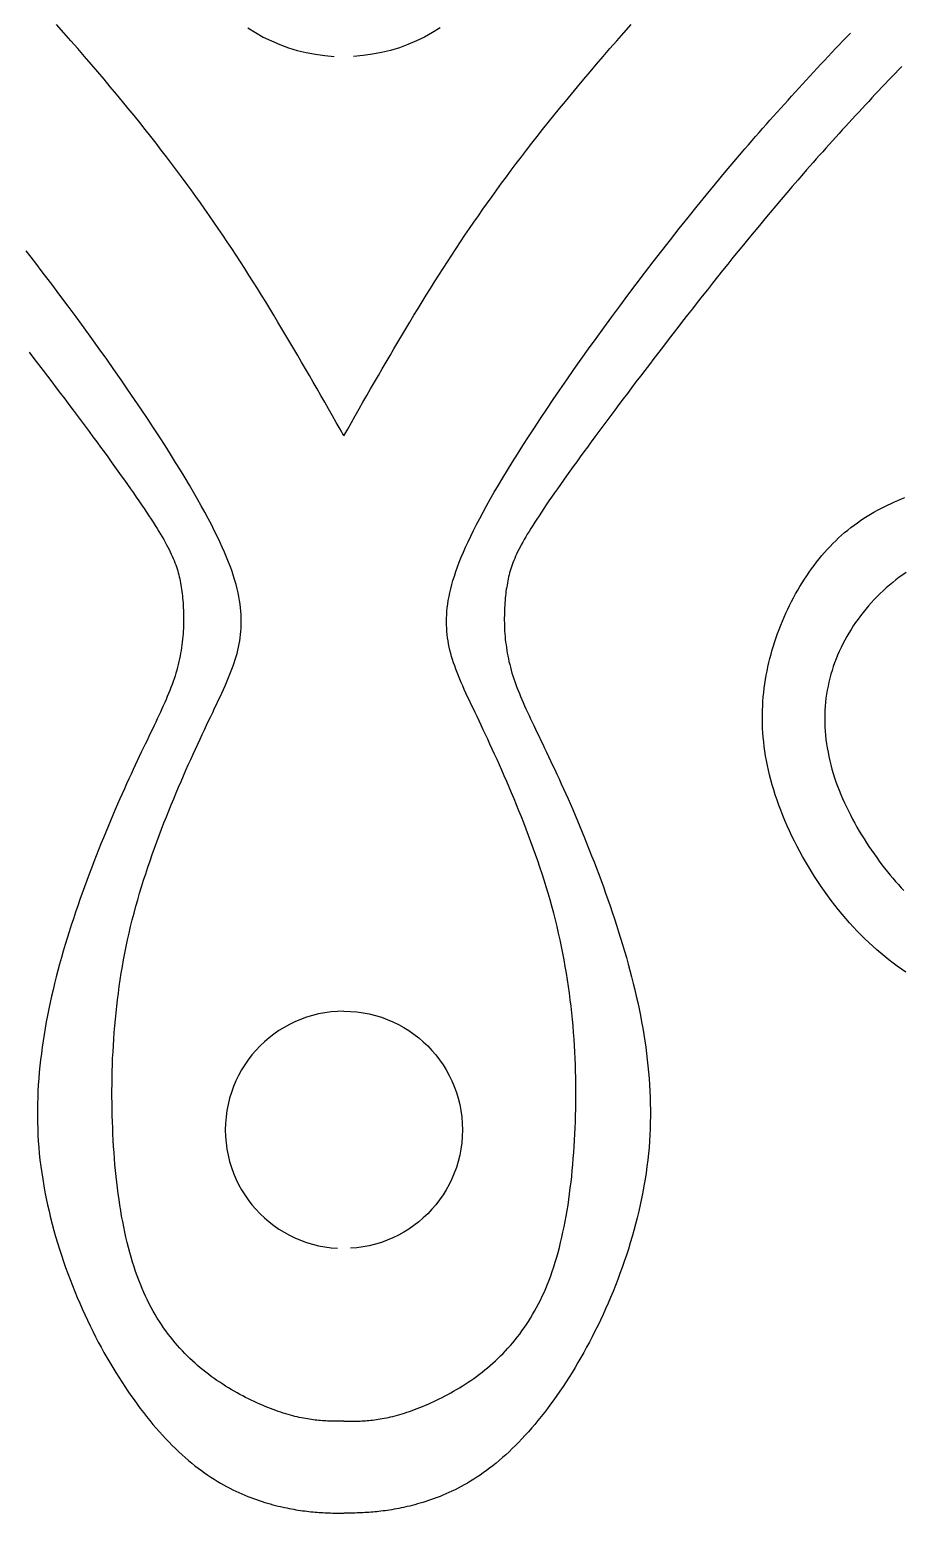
# Model space of a CAD drawing. Extents: x 13 to 113, y 0 to 127.
# Drawn here: x 60.64 to 66.32, y 67.02 to 76.65 of the extents above; entities that cross this region are included whole.
import ezdxf

# ---------------------------------------------------------------- set-up
doc = ezdxf.new("R2010")
doc.units = 0
doc.layers.add('Layer_1', color=7, linetype='CONTINUOUS')

msp = doc.modelspace()

# ---------------------------------------------------------------- linework, layer by layer
at = {"layer": 'Layer_1', "color": 7}
for points in [[(62.683939, 74.015716), (62.659176, 74.059189), (62.634413, 74.102662), (62.60965, 74.146128), (62.584812, 74.189593), (62.559975, 74.233052), (62.535063, 74.276517), (62.510077, 74.319975), (62.48509, 74.363426), (62.46003, 74.406877), (62.43482, 74.45032), (62.409537, 74.493756), (62.384179, 74.537184), (62.358672, 74.580605), (62.333017, 74.624019), (62.307212, 74.667425), (62.281259, 74.710824), (62.255158, 74.754215), (62.228907, 74.797591), (62.202508, 74.84096), (62.175886, 74.884314), (62.149115, 74.927661), (62.122121, 74.971), (62.094904, 75.014324), (62.067464, 75.057634), (62.0398, 75.100928), (62.01184, 75.144215), (61.983656, 75.18748), (61.955249, 75.23073), (61.926545, 75.273965), (61.897543, 75.317185), (61.868243, 75.36039), (61.839613, 75.402168), (61.810686, 75.443983), (61.781387, 75.485864), (61.751715, 75.527835), (61.721673, 75.569933), (61.691183, 75.612171), (61.660248, 75.654581), (61.628867, 75.697191), (61.597039, 75.740025), (61.564616, 75.783111), (61.531673, 75.82648), (61.498135, 75.870154), (61.464077, 75.914162), (61.429349, 75.958528), (61.394026, 76.00328), (61.358034, 76.048441), (61.321373, 76.094048), (61.283968, 76.140124), (61.245819, 76.18669), (61.206927, 76.233777), (61.167217, 76.281415), (61.126689, 76.329625), (61.085342, 76.378437), (61.043178, 76.427874), (61.000122, 76.477965), (60.956173, 76.528734), (60.911257, 76.580216), (60.865374, 76.632434), (60.818525, 76.68541)], [(62.683731, 74.015716), (62.708494, 74.059189), (62.733257, 74.102662), (62.75802, 74.146128), (62.782857, 74.189593), (62.807695, 74.233052), (62.832607, 74.276517), (62.857593, 74.319975), (62.882654, 74.363426), (62.907714, 74.406877), (62.932923, 74.45032), (62.958207, 74.493756), (62.983565, 74.537184), (63.009072, 74.580605), (63.034727, 74.624019), (63.060457, 74.667425), (63.08641, 74.710824), (63.112512, 74.754215), (63.138762, 74.797591), (63.165161, 74.84096), (63.191783, 74.884314), (63.218554, 74.927661), (63.245548, 74.971), (63.272766, 75.014324), (63.300206, 75.057634), (63.327869, 75.100928), (63.355755, 75.144215), (63.383939, 75.18748), (63.412346, 75.23073), (63.441051, 75.273965), (63.470052, 75.317185), (63.499352, 75.36039), (63.527982, 75.402168), (63.556909, 75.443983), (63.586209, 75.485864), (63.61588, 75.527835), (63.645923, 75.569933), (63.676412, 75.612171), (63.707347, 75.654581), (63.738729, 75.697191), (63.770631, 75.740025), (63.802979, 75.783111), (63.835922, 75.82648), (63.86946, 75.870154), (63.903519, 75.914162), (63.938246, 75.958528), (63.973569, 76.00328), (64.009561, 76.048441), (64.046297, 76.094048), (64.083702, 76.140124), (64.12185, 76.18669), (64.160743, 76.233777), (64.200453, 76.281415), (64.240981, 76.329625), (64.282327, 76.378437), (64.324491, 76.427874), (64.367548, 76.477965), (64.411497, 76.528734), (64.456413, 76.580216), (64.502295, 76.632434), (64.549144, 76.68541)], [(62.059135, 76.663452), (62.108884, 76.632546), (62.160344, 76.604169), (62.213365, 76.578417), (62.267874, 76.555364), (62.323795, 76.5351), (62.381056, 76.517721), (62.439505, 76.503302), (62.499145, 76.491939), (62.559751, 76.483714), (62.621399, 76.478732)], [(62.683731, 67.617793), (62.694216, 67.617793), (62.704627, 67.617804), (62.715112, 67.617835), (62.725597, 67.617897), (62.736157, 67.617996), (62.746791, 67.618147), (62.757499, 67.618354), (62.768282, 67.618634), (62.779139, 67.618989), (62.790071, 67.619435), (62.801151, 67.61998), (62.812306, 67.620632), (62.823609, 67.621375), (62.835061, 67.622268), (62.846662, 67.623309), (62.858411, 67.624499), (62.870384, 67.625837), (62.882505, 67.627325), (62.894775, 67.629035), (62.907268, 67.630894), (62.919984, 67.632976), (62.932923, 67.635281), (62.946086, 67.63781), (62.959546, 67.640561), (62.973229, 67.643536), (62.987209, 67.646733), (63.001412, 67.650229), (63.015988, 67.653947), (63.030786, 67.657962), (63.045956, 67.662275), (63.061424, 67.666886), (63.077189, 67.671794), (63.093252, 67.676999), (63.109612, 67.682502), (63.126195, 67.688303), (63.143075, 67.694401), (63.160179, 67.700796), (63.177506, 67.707563), (63.195055, 67.714628), (63.212754, 67.72199), (63.230601, 67.729664), (63.248597, 67.737651), (63.266742, 67.745957), (63.285036, 67.754583), (63.303403, 67.763529), (63.32192, 67.772802), (63.340437, 67.782395), (63.359027, 67.792315), (63.377693, 67.802563), (63.396358, 67.813137), (63.415023, 67.824046), (63.433689, 67.835283), (63.452354, 67.846854), (63.471019, 67.858759), (63.48961, 67.871007), (63.508127, 67.883597), (63.526569, 67.896521), (63.544937, 67.909795), (63.56323, 67.923411), (63.581375, 67.937377), (63.599371, 67.951684), (63.616623, 67.965858), (63.633727, 67.980374), (63.650682, 67.995254), (63.667488, 68.010491), (63.684146, 68.0261), (63.70058, 68.042088), (63.716866, 68.058463), (63.732928, 68.075232), (63.748842, 68.09241), (63.764533, 68.110004), (63.78, 68.128023), (63.795319, 68.146465), (63.810415, 68.165353), (63.825214, 68.184688), (63.839863, 68.204476), (63.85429, 68.224733), (63.868419, 68.245465), (63.882325, 68.266674), (63.895933, 68.288381), (63.909245, 68.310586), (63.922333, 68.333296), (63.935123, 68.35652), (63.947616, 68.380279), (63.959812, 68.404567), (63.97171, 68.429397), (63.983311, 68.454777), (63.994614, 68.480715), (64.005546, 68.507226), (64.01618, 68.534316), (64.026516, 68.561987), (64.036778, 68.591234), (64.046743, 68.621106), (64.056336, 68.65158), (64.065557, 68.682642), (64.074406, 68.714276), (64.082884, 68.746469), (64.091064, 68.779196), (64.098872, 68.812451), (64.106308, 68.846213), (64.113745, 68.880457), (64.120437, 68.915185), (64.12713, 68.950366), (64.133079, 68.985994), (64.139028, 69.022046), (64.144234, 69.058506), (64.149439, 69.095361), (64.153901, 69.132587), (64.158363, 69.170178), (64.162825, 69.208111), (64.166543, 69.246371), (64.170261, 69.284944), (64.173236, 69.323813), (64.17621, 69.362959), (64.179185, 69.402371), (64.181416, 69.442022), (64.183647, 69.481911), (64.185134, 69.522008), (64.186621, 69.562305), (64.188108, 69.602781), (64.188852, 69.643421), (64.189499, 69.684225), (64.189878, 69.725169), (64.18993, 69.766263), (64.189692, 69.80749), (64.189149, 69.848851), (64.188406, 69.890353), (64.186919, 69.931975), (64.185431, 69.97373), (64.1832, 70.015604), (64.180969, 70.057597), (64.177995, 70.099709), (64.17502, 70.141933), (64.171302, 70.184268), (64.167584, 70.226708), (64.163122, 70.269251), (64.15866, 70.311891), (64.153455, 70.354636), (64.148249, 70.397469), (64.1423, 70.440392), (64.135608, 70.483404), (64.128915, 70.526498), (64.121479, 70.569673), (64.113745, 70.612931), (64.105565, 70.656262), (64.096864, 70.699661), (64.087717, 70.743134), (64.07805, 70.786666), (64.067862, 70.830258), (64.057154, 70.87391), (64.045925, 70.917614), (64.034101, 70.961362), (64.022203, 71.003675), (64.009859, 71.04598), (63.997068, 71.088241), (63.983906, 71.130435), (63.970371, 71.172532), (63.956465, 71.214503), (63.942262, 71.256318), (63.927761, 71.297947), (63.913037, 71.33936), (63.898016, 71.380528), (63.882845, 71.42142), (63.867452, 71.462008), (63.85191, 71.502268), (63.836219, 71.542172), (63.82038, 71.581681), (63.80454, 71.620774), (63.788627, 71.659414), (63.772713, 71.697585), (63.756725, 71.735242), (63.740811, 71.772365), (63.724897, 71.808922), (63.709132, 71.844884), (63.693441, 71.880222), (63.677899, 71.914905), (63.662506, 71.948912), (63.647261, 71.982204), (63.63224, 72.014761), (63.617516, 72.046544), (63.603015, 72.077524), (63.588811, 72.107678), (63.574905, 72.137007), (63.561371, 72.165548), (63.548134, 72.193308), (63.535269, 72.220324), (63.522702, 72.246634), (63.510506, 72.272282), (63.498683, 72.297298), (63.48723, 72.321734), (63.476225, 72.345612), (63.465591, 72.368985), (63.455328, 72.391881), (63.445512, 72.414347), (63.436143, 72.43641), (63.427219, 72.458117), (63.418742, 72.479504), (63.41071, 72.500609), (63.403125, 72.521475), (63.395689, 72.542133), (63.388996, 72.562628), (63.383047, 72.582996), (63.377098, 72.603275), (63.371892, 72.623502), (63.367431, 72.643714), (63.363712, 72.663956), (63.359994, 72.684265), (63.35702, 72.704677), (63.354789, 72.725232), (63.352558, 72.745972), (63.351071, 72.766927), (63.350327, 72.788136), (63.350141, 72.809642), (63.350572, 72.831482), (63.351316, 72.853695), (63.352803, 72.876331), (63.355034, 72.899414), (63.358009, 72.922994), (63.361727, 72.947118), (63.366189, 72.971814), (63.371394, 72.997128), (63.377343, 73.023095), (63.384036, 73.049762), (63.391993, 73.077165), (63.400842, 73.105349), (63.410584, 73.134344), (63.421292, 73.164201), (63.432967, 73.194957), (63.445683, 73.226651), (63.459441, 73.259319), (63.474239, 73.293013), (63.490153, 73.327763), (63.507182, 73.363607), (63.525401, 73.400595), (63.544736, 73.438759), (63.565335, 73.478149), (63.587123, 73.518796), (63.610176, 73.560745), (63.634493, 73.604032), (63.660148, 73.648702), (63.687142, 73.694793), (63.715549, 73.742341), (63.745369, 73.791391), (63.776602, 73.841981), (63.810363, 73.895917), (63.845611, 73.951467), (63.882347, 74.008563), (63.920496, 74.067125), (63.960057, 74.127084), (64.000957, 74.188367), (64.043196, 74.250892), (64.086624, 74.314592), (64.131317, 74.379393), (64.177199, 74.445219), (64.224197, 74.512005), (64.27231, 74.579669), (64.321465, 74.648136), (64.371586, 74.717339), (64.422674, 74.787203), (64.474654, 74.857655), (64.527527, 74.928621), (64.581292, 75.000025), (64.6358, 75.071801), (64.691052, 75.143859), (64.747048, 75.216148), (64.803713, 75.288578), (64.860974, 75.361083), (64.918828, 75.43358), (64.977204, 75.50601), (65.0361, 75.578284), (65.095442, 75.650343), (65.155231, 75.722104), (65.215391, 75.793493), (65.275849, 75.864443), (65.287598, 75.878111), (65.310725, 75.904934), (65.333852, 75.931683), (65.357054, 75.958357), (65.380255, 75.984965), (65.403531, 76.011505), (65.426807, 76.037964), (65.450157, 76.064363), (65.473507, 76.090687), (65.496932, 76.116953), (65.520356, 76.143151), (65.543855, 76.169282), (65.567354, 76.195347), (65.590928, 76.221352), (65.614501, 76.247297), (65.638149, 76.273176), (65.661796, 76.299002), (65.685518, 76.324762), (65.70924, 76.35047), (65.733037, 76.376118), (65.756833, 76.401706), (65.780629, 76.427243), (65.8045, 76.452727), (65.828371, 76.47816), (65.852242, 76.503532), (65.876187, 76.528853), (65.900132, 76.554129), (65.924151, 76.579354), (65.948171, 76.604533), (65.97219, 76.629661)], [(63.308535, 76.663452), (63.258711, 76.632546), (63.207251, 76.604169), (63.15423, 76.578417), (63.099721, 76.555364), (63.0438, 76.5351), (62.98654, 76.517721), (62.92809, 76.503302), (62.86845, 76.491939), (62.807844, 76.483714), (62.746196, 76.478732)], [(66.305793, 76.412725), (66.284377, 76.39046), (66.262885, 76.368106), (66.241394, 76.345671), (66.219903, 76.323161), (66.198412, 76.300569), (66.176921, 76.277903), (66.15543, 76.255163), (66.133939, 76.232355), (66.112448, 76.209481), (66.090957, 76.18654), (66.069465, 76.163539), (66.048049, 76.140472), (66.026632, 76.117352), (66.005215, 76.094173), (65.983799, 76.070942), (65.962456, 76.047658), (65.941114, 76.024323), (65.919771, 76.000943), (65.898503, 75.977526), (65.877235, 75.954064), (65.856042, 75.930565), (65.834848, 75.907022), (65.813729, 75.883448), (65.792684, 75.859845), (65.771639, 75.836213), (65.750668, 75.81255), (65.729772, 75.788865), (65.70895, 75.765158), (65.688128, 75.741429), (65.667381, 75.717684), (65.630943, 75.675773), (65.594728, 75.633817), (65.558661, 75.591824), (65.522818, 75.549808), (65.487198, 75.50777), (65.451801, 75.465725), (65.416627, 75.423687), (65.381676, 75.381657), (65.346873, 75.339649), (65.312294, 75.297671), (65.277938, 75.255737), (65.243805, 75.213848), (65.209895, 75.172011), (65.176209, 75.130248), (65.142745, 75.088567), (65.10943, 75.046968), (65.076338, 75.005466), (65.043469, 74.964075), (65.010824, 74.922796), (64.978401, 74.881643), (64.946202, 74.840624), (64.914225, 74.799746), (64.882546, 74.759017), (64.851091, 74.718452), (64.819858, 74.678057), (64.788848, 74.637849), (64.758062, 74.597826), (64.727498, 74.558005), (64.697158, 74.518391), (64.66704, 74.479001), (64.637146, 74.439841), (64.608516, 74.40222), (64.580109, 74.364852), (64.552, 74.327752), (64.524188, 74.290935), (64.496673, 74.25443), (64.469456, 74.218244), (64.442611, 74.182408), (64.416063, 74.146937), (64.389887, 74.111845), (64.364083, 74.077154), (64.33865, 74.042887), (64.313664, 74.009059), (64.28905, 73.975685), (64.264881, 73.942794), (64.241159, 73.910393), (64.217958, 73.878514), (64.195203, 73.847169), (64.172968, 73.816375), (64.151254, 73.786154), (64.13006, 73.756528), (64.109387, 73.727511), (64.089309, 73.699126), (64.069825, 73.671389), (64.050937, 73.64432), (64.032644, 73.617936), (64.014945, 73.592258), (63.997916, 73.567309), (63.981556, 73.543104), (63.965865, 73.519657), (63.950844, 73.496991), (63.936491, 73.475113), (63.922808, 73.453971), (63.909795, 73.433566), (63.89745, 73.41386), (63.885701, 73.394815), (63.874546, 73.376395), (63.863987, 73.35857), (63.854022, 73.341303), (63.844652, 73.324556), (63.835729, 73.3083), (63.827325, 73.292498), (63.819443, 73.27712), (63.812007, 73.262128), (63.805314, 73.247486), (63.798621, 73.233163), (63.792672, 73.219123), (63.786723, 73.205336), (63.781517, 73.191757), (63.776312, 73.178365), (63.77185, 73.165113), (63.767388, 73.151973), (63.76367, 73.138907), (63.759952, 73.125886), (63.756234, 73.112872), (63.753259, 73.099829), (63.750285, 73.086726), (63.74731, 73.073527), (63.745079, 73.060201), (63.742848, 73.046704), (63.740617, 73.033013), (63.738386, 73.019085), (63.736156, 73.004889), (63.734668, 72.990433), (63.733181, 72.975723), (63.731694, 72.960769), (63.730206, 72.945576), (63.728719, 72.930153), (63.727976, 72.914507), (63.727232, 72.898646), (63.726488, 72.882583), (63.725886, 72.86632), (63.725499, 72.84987), (63.725298, 72.833243), (63.725298, 72.816444), (63.725514, 72.799474), (63.725953, 72.782348), (63.726615, 72.765081), (63.727358, 72.747672), (63.728846, 72.730137), (63.730333, 72.712476), (63.73182, 72.694703), (63.734051, 72.676826), (63.736282, 72.658852), (63.738513, 72.640782), (63.741487, 72.622637), (63.744462, 72.604418), (63.74818, 72.586132), (63.751898, 72.567787), (63.755617, 72.549396), (63.760078, 72.530969), (63.76454, 72.512505), (63.769746, 72.494018), (63.774951, 72.475509), (63.7809, 72.456955), (63.786849, 72.438334), (63.793542, 72.419624), (63.800235, 72.400795), (63.807671, 72.381825), (63.815107, 72.362684), (63.822841, 72.343349), (63.830873, 72.323799), (63.839201, 72.304011), (63.847828, 72.283955), (63.856826, 72.263602), (63.866121, 72.242936), (63.875714, 72.221921), (63.885604, 72.200549), (63.895792, 72.178783), (63.906277, 72.1566), (63.916986, 72.133971), (63.927992, 72.110874), (63.939295, 72.087293), (63.950821, 72.063192), (63.962645, 72.038547), (63.974766, 72.013338), (63.987111, 71.987534), (63.999753, 71.96112), (64.012617, 71.934059), (64.025706, 71.906336), (64.039091, 71.877914), (64.0527, 71.848786), (64.066531, 71.818914), (64.080586, 71.788276), (64.094864, 71.756835), (64.109365, 71.724636), (64.124089, 71.6917), (64.138961, 71.658051), (64.153983, 71.623724), (64.169153, 71.588744), (64.184398, 71.553146), (64.199717, 71.516953), (64.21511, 71.480195), (64.230578, 71.442894), (64.246045, 71.405095), (64.261513, 71.366813), (64.27698, 71.328077), (64.292448, 71.288924), (64.307841, 71.249378), (64.32316, 71.209459), (64.338331, 71.169206), (64.353426, 71.128648), (64.368373, 71.087808), (64.383172, 71.046714), (64.397747, 71.005398), (64.412174, 70.963888), (64.426377, 70.922214), (64.440358, 70.880407), (64.45404, 70.838488), (64.4675, 70.796488), (64.480663, 70.754435), (64.493453, 70.71236), (64.505946, 70.670292), (64.518068, 70.628255), (64.529817, 70.586284), (64.54112, 70.544387), (64.552052, 70.502573), (64.562537, 70.460847), (64.572651, 70.419196), (64.582318, 70.377627), (64.591539, 70.336132), (64.600314, 70.294704), (64.608643, 70.25335), (64.616525, 70.212063), (64.623962, 70.170844), (64.630654, 70.129676), (64.637347, 70.088575), (64.643296, 70.047526), (64.648502, 70.00653), (64.653707, 69.965585), (64.658169, 69.924685), (64.661887, 69.883829), (64.664862, 69.843011), (64.667836, 69.802238), (64.670067, 69.761494), (64.671554, 69.72078), (64.673042, 69.680103), (64.673622, 69.639448), (64.673629, 69.598823), (64.673049, 69.558213), (64.671562, 69.517625), (64.670074, 69.477053), (64.667844, 69.436487), (64.664869, 69.395937), (64.661151, 69.355393), (64.656689, 69.314858), (64.651484, 69.272954), (64.645534, 69.231072), (64.638842, 69.18922), (64.632149, 69.147421), (64.624564, 69.10568), (64.616309, 69.064029), (64.607535, 69.022475), (64.598165, 68.981039), (64.5882, 68.939738), (64.577715, 68.898585), (64.566709, 68.857595), (64.555183, 68.816792), (64.543136, 68.776189), (64.530642, 68.735803), (64.517703, 68.695646), (64.504318, 68.655735), (64.490486, 68.616092), (64.476208, 68.576731), (64.461559, 68.537675), (64.446537, 68.498932), (64.431144, 68.460516), (64.415379, 68.422456), (64.399242, 68.384754), (64.382807, 68.347438), (64.366076, 68.310517), (64.349046, 68.274011), (64.33172, 68.237945), (64.314095, 68.202325), (64.296248, 68.167166), (64.278178, 68.13249), (64.259884, 68.09829), (64.241368, 68.064603), (64.222628, 68.031422), (64.20374, 67.998754), (64.184628, 67.966599), (64.165368, 67.934972), (64.145885, 67.903873), (64.126253, 67.87331), (64.106472, 67.843289), (64.086542, 67.813812), (64.066539, 67.784884), (64.046386, 67.756507), (64.026159, 67.728695), (64.005783, 67.701448), (63.985259, 67.674774), (63.96466, 67.64868), (63.943987, 67.623165), (63.92324, 67.598239), (63.902492, 67.573899), (63.881596, 67.550155), (63.8607, 67.527021), (63.839729, 67.504488), (63.818759, 67.482573), (63.797788, 67.461276), (63.776818, 67.440602), (63.755773, 67.420554), (63.734728, 67.401145), (63.713683, 67.382376), (63.692712, 67.364246), (63.671742, 67.34677), (63.650846, 67.329942), (63.629949, 67.31376), (63.609127, 67.298203), (63.58838, 67.283256), (63.567707, 67.268912), (63.547034, 67.255154), (63.526509, 67.241962), (63.506059, 67.229328), (63.485684, 67.217236), (63.465382, 67.205673), (63.44523, 67.194622), (63.425226, 67.184077), (63.405297, 67.174016), (63.385516, 67.164431), (63.365884, 67.155299), (63.346401, 67.146613), (63.32714, 67.138359), (63.307954, 67.130521), (63.288992, 67.123084), (63.270178, 67.11602), (63.251587, 67.109327), (63.233219, 67.103006), (63.215, 67.097057), (63.197078, 67.091405), (63.17938, 67.086126), (63.161904, 67.081143), (63.144652, 67.076458), (63.127622, 67.071996), (63.110891, 67.067832), (63.094382, 67.063891), (63.086276, 67.062032), (63.070437, 67.058537), (63.054895, 67.055265), (63.039576, 67.052216), (63.02448, 67.049316), (63.009607, 67.046638), (62.994958, 67.04411), (62.980457, 67.041805), (62.966179, 67.039648), (62.952124, 67.03764), (62.938218, 67.035781), (62.924461, 67.034071), (62.910927, 67.032509), (62.897541, 67.031096), (62.884304, 67.029832), (62.871142, 67.028642), (62.858128, 67.027601), (62.845264, 67.026635), (62.832473, 67.025817), (62.819831, 67.025073), (62.807264, 67.024404), (62.794771, 67.023808), (62.782352, 67.02328), (62.770007, 67.022812), (62.757737, 67.022395), (62.745542, 67.022023), (62.733346, 67.021692), (62.721225, 67.021388), (62.709104, 67.021107), (62.696982, 67.020843), (62.684935, 67.020585)], [(62.683939, 67.617793), (62.673454, 67.617793), (62.662968, 67.617804), (62.652483, 67.617835), (62.641923, 67.617897), (62.631364, 67.617996), (62.62073, 67.618147), (62.610021, 67.618354), (62.599239, 67.618634), (62.588382, 67.618989), (62.57745, 67.619435), (62.56637, 67.61998), (62.555215, 67.620632), (62.543912, 67.621375), (62.53246, 67.622268), (62.520859, 67.623309), (62.50911, 67.624499), (62.497212, 67.625837), (62.48509, 67.627325), (62.47282, 67.629035), (62.460327, 67.630894), (62.447611, 67.632976), (62.434672, 67.635281), (62.421509, 67.63781), (62.40805, 67.640561), (62.394367, 67.643536), (62.380386, 67.646733), (62.366183, 67.650229), (62.351607, 67.653947), (62.336809, 67.657962), (62.321639, 67.662275), (62.306171, 67.666886), (62.290406, 67.671794), (62.274344, 67.676999), (62.257984, 67.682502), (62.2414, 67.688303), (62.22452, 67.694401), (62.207416, 67.700796), (62.19009, 67.707563), (62.172614, 67.714628), (62.154915, 67.72199), (62.137068, 67.729664), (62.119072, 67.737651), (62.100927, 67.745957), (62.082634, 67.754583), (62.064266, 67.763529), (62.045824, 67.772802), (62.027307, 67.782395), (62.008716, 67.792315), (61.990051, 67.802563), (61.971386, 67.813137), (61.952721, 67.824046), (61.934055, 67.835283), (61.91539, 67.846854), (61.896725, 67.858759), (61.878134, 67.871007), (61.859617, 67.883597), (61.841175, 67.896521), (61.822807, 67.909795), (61.804514, 67.923411), (61.786369, 67.937377), (61.768373, 67.951684), (61.751121, 67.965858), (61.734017, 67.980374), (61.717062, 67.995254), (61.700256, 68.010491), (61.683598, 68.0261), (61.667164, 68.042088), (61.650878, 68.058463), (61.634816, 68.075232), (61.618902, 68.09241), (61.603211, 68.110004), (61.587669, 68.128023), (61.572425, 68.146465), (61.557329, 68.165353), (61.542456, 68.184688), (61.527881, 68.204476), (61.513529, 68.224733), (61.499399, 68.245465), (61.485493, 68.266674), (61.471885, 68.288381), (61.458499, 68.310586), (61.445411, 68.333296), (61.432621, 68.35652), (61.420128, 68.380279), (61.407932, 68.404567), (61.396034, 68.429397), (61.384433, 68.454777), (61.37313, 68.480715), (61.362198, 68.507226), (61.351564, 68.534316), (61.341302, 68.561987), (61.33104, 68.591234), (61.32115, 68.621106), (61.311557, 68.65158), (61.302336, 68.682642), (61.293486, 68.714276), (61.285009, 68.746469), (61.276829, 68.779196), (61.269021, 68.812451), (61.261584, 68.846213), (61.254148, 68.880457), (61.247455, 68.915185), (61.240762, 68.950366), (61.234813, 68.985994), (61.228864, 69.022046), (61.223659, 69.058506), (61.218453, 69.095361), (61.213992, 69.132587), (61.20953, 69.170178), (61.205068, 69.208111), (61.20135, 69.246371), (61.197632, 69.284944), (61.194657, 69.323813), (61.191682, 69.362959), (61.188708, 69.402371), (61.186477, 69.442022), (61.184246, 69.481911), (61.182759, 69.522008), (61.181272, 69.562305), (61.179784, 69.602781), (61.179041, 69.643421), (61.178394, 69.684225), (61.178037, 69.725169), (61.177962, 69.766263), (61.1782, 69.80749), (61.178758, 69.848851), (61.179502, 69.890353), (61.180989, 69.931975), (61.182476, 69.97373), (61.184707, 70.015604), (61.186938, 70.057597), (61.189913, 70.099709), (61.192887, 70.141933), (61.196605, 70.184268), (61.200323, 70.226708), (61.204785, 70.269251), (61.209247, 70.311891), (61.214453, 70.354636), (61.219658, 70.397469), (61.225607, 70.440392), (61.231556, 70.483404), (61.238249, 70.526498), (61.245685, 70.569673), (61.253419, 70.612931), (61.261599, 70.656262), (61.2703, 70.699661), (61.279446, 70.743134), (61.289114, 70.786666), (61.299302, 70.830258), (61.31001, 70.87391), (61.321239, 70.917614), (61.333063, 70.961362), (61.344961, 71.003675), (61.357305, 71.04598), (61.370096, 71.088241), (61.383258, 71.130435), (61.396792, 71.172532), (61.410698, 71.214503), (61.424902, 71.256318), (61.439403, 71.297947), (61.454127, 71.33936), (61.469148, 71.380528), (61.484393, 71.42142), (61.499786, 71.462008), (61.515328, 71.502268), (61.531019, 71.542172), (61.546784, 71.581681), (61.562698, 71.620774), (61.578612, 71.659414), (61.5946, 71.697585), (61.610514, 71.735242), (61.626428, 71.772365), (61.642267, 71.808922), (61.658032, 71.844884), (61.673723, 71.880222), (61.689265, 71.914905), (61.704658, 71.948912), (61.719828, 71.982204), (61.73485, 72.014761), (61.749574, 72.046544), (61.764075, 72.077524), (61.778278, 72.107678), (61.792184, 72.137007), (61.805718, 72.165548), (61.818955, 72.193308), (61.831894, 72.220324), (61.844462, 72.246634), (61.856658, 72.272282), (61.868481, 72.297298), (61.879933, 72.321734), (61.890939, 72.345612), (61.901573, 72.368985), (61.911835, 72.391881), (61.921651, 72.414347), (61.931021, 72.43641), (61.939945, 72.458117), (61.948422, 72.479504), (61.956454, 72.500609), (61.964039, 72.521475), (61.971475, 72.542133), (61.978168, 72.562628), (61.984117, 72.582996), (61.990066, 72.603275), (61.995271, 72.623502), (61.999733, 72.643714), (62.004195, 72.663956), (62.007913, 72.684265), (62.010888, 72.704677), (62.013119, 72.725232), (62.01535, 72.745972), (62.016837, 72.766927), (62.017581, 72.788136), (62.017752, 72.809642), (62.01732, 72.831482), (62.016577, 72.853695), (62.015089, 72.876331), (62.012859, 72.899414), (62.009884, 72.922994), (62.006166, 72.947118), (62.001704, 72.971814), (61.996498, 72.997128), (61.990549, 73.023095), (61.983857, 73.049762), (61.9759, 73.077165), (61.96705, 73.105349), (61.957309, 73.134344), (61.9466, 73.164201), (61.934925, 73.194957), (61.922209, 73.226651), (61.908452, 73.259319), (61.893653, 73.293013), (61.87774, 73.327763), (61.86071, 73.363607), (61.842491, 73.400595), (61.823157, 73.438759), (61.802558, 73.478149), (61.780769, 73.518796), (61.757717, 73.560745), (61.7334, 73.604032), (61.707744, 73.648702), (61.68075, 73.694793), (61.652343, 73.742341), (61.622598, 73.791391), (61.591365, 73.841981), (61.557604, 73.895917), (61.522356, 73.951467), (61.48562, 74.008563), (61.447471, 74.067125), (61.40791, 74.127084), (61.36701, 74.188367), (61.324771, 74.250892), (61.281343, 74.314592), (61.23665, 74.379393), (61.190768, 74.445219), (61.14377, 74.512005), (61.095657, 74.579669), (61.046502, 74.648136), (60.996381, 74.717339), (60.945293, 74.787203), (60.893313, 74.857655), (60.84044, 74.928621), (60.786675, 75.000025), (60.732167, 75.071801), (60.676915, 75.143859), (60.620919, 75.216148)], [(60.64061, 74.558005), (60.670951, 74.518391), (60.701068, 74.479001), (60.730962, 74.439841), (60.759592, 74.40222), (60.787999, 74.364852), (60.816109, 74.327752), (60.843921, 74.290935), (60.871435, 74.25443), (60.898652, 74.218244), (60.925572, 74.182408), (60.95212, 74.146937), (60.978296, 74.111845), (61.0041, 74.077154), (61.029532, 74.042887), (61.054519, 74.009059), (61.079133, 73.975685), (61.103301, 73.942794), (61.127023, 73.910393), (61.150225, 73.878514), (61.17298, 73.847169), (61.195215, 73.816375), (61.216929, 73.786154), (61.238123, 73.756528), (61.258796, 73.727511), (61.278874, 73.699126), (61.298357, 73.671389), (61.317246, 73.64432), (61.335539, 73.617936), (61.353238, 73.592258), (61.370267, 73.567309), (61.386627, 73.543104), (61.402318, 73.519657), (61.417339, 73.496991), (61.431691, 73.475113), (61.445374, 73.453971), (61.458388, 73.433566), (61.470732, 73.41386), (61.482482, 73.394815), (61.493562, 73.376395), (61.504122, 73.35857), (61.514086, 73.341303), (61.52353, 73.324556), (61.532454, 73.3083), (61.540857, 73.292498), (61.54874, 73.27712), (61.556176, 73.262128), (61.562869, 73.247486), (61.569562, 73.233163), (61.575511, 73.219123), (61.58146, 73.205336), (61.586665, 73.191757), (61.591871, 73.178365), (61.596333, 73.165113), (61.600794, 73.151973), (61.604513, 73.138907), (61.608231, 73.125886), (61.611949, 73.112872), (61.614923, 73.099829), (61.617898, 73.086726), (61.620873, 73.073527), (61.623103, 73.060201), (61.625334, 73.046704), (61.627565, 73.033013), (61.629796, 73.019085), (61.632027, 73.004889), (61.633514, 72.990433), (61.635002, 72.975723), (61.636489, 72.960769), (61.637976, 72.945576), (61.639463, 72.930153), (61.640207, 72.914507), (61.640951, 72.898646), (61.641694, 72.882583), (61.642297, 72.86632), (61.642691, 72.84987), (61.642892, 72.833243), (61.642884, 72.816444), (61.642669, 72.799474), (61.642222, 72.782348), (61.641568, 72.765081), (61.640824, 72.747672), (61.639337, 72.730137), (61.63785, 72.712476), (61.636363, 72.694703), (61.634132, 72.676826), (61.631901, 72.658852), (61.62967, 72.640782), (61.626695, 72.622637), (61.623721, 72.604418), (61.620002, 72.586132), (61.616284, 72.567787), (61.612566, 72.549396), (61.608104, 72.530969), (61.603642, 72.512505), (61.598437, 72.494018), (61.593232, 72.475509), (61.587282, 72.456955), (61.581333, 72.438334), (61.574641, 72.419624), (61.567948, 72.400795), (61.560512, 72.381825), (61.553075, 72.362684), (61.545341, 72.343349), (61.53731, 72.323799), (61.528981, 72.304011), (61.520355, 72.283955), (61.511357, 72.263602), (61.502062, 72.242936), (61.492469, 72.221921), (61.482578, 72.200549), (61.472391, 72.178783), (61.461905, 72.1566), (61.451197, 72.133971), (61.440191, 72.110874), (61.428888, 72.087293), (61.417287, 72.063192), (61.405463, 72.038547), (61.393342, 72.013338), (61.380998, 71.987534), (61.368356, 71.96112), (61.355491, 71.934059), (61.342403, 71.906336), (61.329017, 71.877914), (61.315409, 71.848786), (61.301577, 71.818914), (61.287522, 71.788276), (61.273245, 71.756835), (61.258744, 71.724636), (61.24402, 71.6917), (61.229147, 71.658051), (61.214125, 71.623724), (61.198955, 71.588744), (61.183711, 71.553146), (61.168392, 71.516953), (61.152998, 71.480195), (61.137531, 71.442894), (61.122063, 71.405095), (61.106595, 71.366813), (61.091128, 71.328077), (61.075735, 71.288924), (61.060341, 71.249378), (61.045022, 71.209459), (61.029852, 71.169206), (61.014756, 71.128648), (60.999809, 71.087808), (60.985011, 71.046714), (60.970361, 71.005398), (60.955935, 70.963888), (60.941731, 70.922214), (60.927751, 70.880407), (60.914068, 70.838488), (60.900608, 70.796488), (60.887446, 70.754435), (60.874655, 70.71236), (60.862162, 70.670292), (60.850041, 70.628255), (60.838291, 70.586284), (60.826988, 70.544387), (60.816056, 70.502573), (60.805571, 70.460847), (60.795458, 70.419196), (60.78579, 70.377627), (60.776569, 70.336132), (60.767794, 70.294704), (60.759466, 70.25335), (60.751583, 70.212063), (60.744147, 70.170844), (60.737454, 70.129676), (60.730761, 70.088575), (60.724812, 70.047526), (60.719607, 70.00653), (60.714401, 69.965585), (60.709939, 69.924685), (60.706221, 69.883829), (60.702503, 69.843011), (60.699529, 69.802238), (60.697298, 69.761494), (60.69581, 69.72078), (60.694323, 69.680103), (60.693751, 69.639448), (60.693736, 69.598823), (60.694301, 69.558213), (60.695788, 69.517625), (60.697275, 69.477053), (60.699506, 69.436487), (60.702481, 69.395937), (60.706199, 69.355393), (60.710661, 69.314858), (60.715866, 69.272954), (60.721815, 69.231072), (60.728508, 69.18922), (60.735201, 69.147421), (60.74286, 69.10568), (60.75104, 69.064029), (60.75989, 69.022475), (60.769259, 68.981039), (60.779224, 68.939738), (60.789709, 68.898585), (60.800715, 68.857595), (60.812242, 68.816792), (60.824289, 68.776189), (60.836782, 68.735803), (60.849721, 68.695646), (60.863106, 68.655735), (60.876938, 68.616092), (60.891216, 68.576731), (60.905866, 68.537675), (60.920887, 68.498932), (60.936355, 68.460516), (60.95212, 68.422456), (60.968257, 68.384754), (60.984691, 68.347438), (61.001423, 68.310517), (61.018527, 68.274011), (61.035853, 68.237945), (61.053477, 68.202325), (61.071325, 68.167166), (61.089395, 68.13249), (61.107689, 68.09829), (61.126205, 68.064603), (61.144945, 68.031422), (61.163833, 67.998754), (61.182945, 67.966599), (61.202205, 67.934972), (61.221614, 67.903873), (61.241246, 67.87331), (61.261027, 67.843289), (61.280882, 67.813812), (61.300886, 67.784884), (61.321038, 67.756507), (61.341339, 67.728695), (61.361715, 67.701448), (61.382165, 67.674774), (61.402764, 67.64868), (61.423437, 67.623165), (61.444184, 67.598239), (61.465006, 67.573899), (61.485902, 67.550155), (61.506799, 67.527021), (61.527769, 67.504488), (61.54874, 67.482573), (61.56971, 67.461276), (61.590681, 67.440602), (61.611726, 67.420554), (61.632771, 67.401145), (61.653741, 67.382376), (61.674712, 67.364246), (61.695682, 67.34677), (61.716653, 67.329942), (61.737549, 67.31376), (61.758371, 67.298203), (61.779193, 67.283256), (61.799866, 67.268912), (61.820539, 67.255154), (61.841063, 67.241962), (61.861513, 67.229328), (61.881889, 67.217236), (61.902116, 67.205673), (61.922269, 67.194622), (61.942272, 67.184077), (61.962202, 67.174016), (61.981983, 67.164431), (62.001615, 67.155299), (62.021098, 67.146613), (62.040433, 67.138359), (62.059544, 67.130521), (62.078507, 67.123084), (62.097246, 67.11602), (62.115837, 67.109327), (62.134205, 67.103006), (62.152424, 67.097057), (62.170346, 67.091405), (62.188045, 67.086126), (62.205594, 67.081143), (62.222847, 67.076458), (62.239876, 67.071996), (62.256608, 67.067832), (62.273117, 67.063891), (62.281297, 67.062032), (62.297136, 67.058537), (62.312678, 67.055265), (62.327997, 67.052216), (62.343093, 67.049316), (62.357966, 67.046638), (62.372615, 67.04411), (62.387042, 67.041805), (62.40132, 67.039648), (62.415374, 67.03764), (62.42928, 67.035781), (62.443038, 67.034071), (62.456646, 67.032509), (62.470032, 67.031096), (62.483268, 67.029832), (62.496356, 67.028642), (62.50937, 67.027601), (62.522235, 67.026635), (62.534951, 67.025817), (62.547593, 67.025073), (62.56016, 67.024404), (62.572654, 67.023808), (62.585072, 67.02328), (62.597417, 67.022812), (62.609687, 67.022395), (62.621882, 67.022023), (62.634078, 67.021692), (62.646199, 67.021388), (62.658321, 67.021107), (62.670442, 67.020843), (62.682489, 67.020585)], [(66.33194, 70.534132), (66.304276, 70.553124), (66.276836, 70.572675), (66.249619, 70.592775), (66.222699, 70.613448), (66.196003, 70.634686), (66.169604, 70.65649), (66.143428, 70.678866), (66.117549, 70.701815), (66.091968, 70.725336), (66.066684, 70.749437), (66.041698, 70.774118), (66.017009, 70.79938), (65.9918, 70.826136), (65.966963, 70.853502), (65.942423, 70.881433), (65.918254, 70.909914), (65.894458, 70.938916), (65.871108, 70.968401), (65.848129, 70.998355), (65.825597, 71.02874), (65.803511, 71.059526), (65.781871, 71.090692), (65.760678, 71.122207), (65.73993, 71.154043), (65.719703, 71.186175), (65.699997, 71.218568), (65.680811, 71.251199), (65.662146, 71.284045), (65.644075, 71.317063), (65.626526, 71.350236), (65.609571, 71.383536), (65.593136, 71.416933), (65.577371, 71.450397), (65.562201, 71.483905), (65.547626, 71.517421), (65.53372, 71.550922), (65.520483, 71.584378), (65.507915, 71.617767), (65.496017, 71.65106), (65.484788, 71.684219), (65.474303, 71.717221), (65.464487, 71.750045), (65.455415, 71.782676), (65.447309, 71.81402), (65.439873, 71.845171), (65.43318, 71.876144), (65.427231, 71.90693), (65.422025, 71.937539), (65.417564, 71.967968), (65.413102, 71.998219), (65.409384, 72.028299), (65.406409, 72.058208), (65.404178, 72.087954), (65.402691, 72.117536), (65.401204, 72.146954), (65.400646, 72.176216), (65.400653, 72.205322), (65.401248, 72.234272), (65.402735, 72.263073), (65.404223, 72.291725), (65.406454, 72.320236), (65.409428, 72.348614), (65.412403, 72.376842), (65.416121, 72.404944), (65.420583, 72.432912), (65.425788, 72.460747), (65.430994, 72.488462), (65.436943, 72.516044), (65.442892, 72.543506), (65.449585, 72.57085), (65.457021, 72.598082), (65.46468, 72.625202), (65.472786, 72.652211), (65.481338, 72.679116), (65.490336, 72.705931), (65.49978, 72.732613), (65.50967, 72.759146), (65.519933, 72.785523), (65.530641, 72.811721), (65.541721, 72.837726), (65.553248, 72.863538), (65.565146, 72.889134), (65.577416, 72.914492), (65.590132, 72.939612), (65.60322, 72.964479), (65.616605, 72.989071), (65.630437, 73.013381), (65.644566, 73.037385), (65.659067, 73.061077), (65.67394, 73.08445), (65.68911, 73.10748), (65.704652, 73.130161), (65.720492, 73.15247), (65.736703, 73.1744), (65.753212, 73.195936), (65.770018, 73.217063), (65.787121, 73.237766), (65.804522, 73.258037), (65.822221, 73.277855), (65.840217, 73.297212), (65.858511, 73.316093), (65.877101, 73.334483), (65.89599, 73.352367), (65.915101, 73.369731), (65.935105, 73.387125), (65.955406, 73.403961), (65.975931, 73.420247), (65.996678, 73.435997), (66.017649, 73.451219), (66.038843, 73.465921), (66.060185, 73.480117), (66.08175, 73.493815), (66.103465, 73.507022), (66.125328, 73.519745), (66.147339, 73.531993), (66.169425, 73.543787), (66.191586, 73.555128), (66.21382, 73.566022), (66.236129, 73.576485), (66.258513, 73.586524), (66.280896, 73.596154), (66.30328, 73.605375), (66.325663, 73.614202)], [(66.334446, 73.128304), (66.312062, 73.112904), (66.290051, 73.09696), (66.268336, 73.080496), (66.246994, 73.063519), (66.225949, 73.046051), (66.205276, 73.028107), (66.185049, 73.009694), (66.165194, 72.990836), (66.145711, 72.971538), (66.126673, 72.951824), (66.108083, 72.931709), (66.089938, 72.9112), (66.072239, 72.890318), (66.054987, 72.86908), (66.038255, 72.8475), (66.021969, 72.825585), (66.006204, 72.803365), (65.99096, 72.780847), (65.97631, 72.758048), (65.962181, 72.73498), (65.948647, 72.711659), (65.935633, 72.688101), (65.923214, 72.66432), (65.911391, 72.640337), (65.900162, 72.616139), (65.889528, 72.591755), (65.879563, 72.567193), (65.870193, 72.542445), (65.861418, 72.517526), (65.853313, 72.492435), (65.845802, 72.467181), (65.839109, 72.441764), (65.83316, 72.41619), (65.827211, 72.390468), (65.822005, 72.364597), (65.817544, 72.338584), (65.813825, 72.31243), (65.810851, 72.286143), (65.80862, 72.259721), (65.807133, 72.233174), (65.806389, 72.206507), (65.805973, 72.179721), (65.806196, 72.152824), (65.806939, 72.125815), (65.808427, 72.098702), (65.810658, 72.071492), (65.813632, 72.044186), (65.81735, 72.01679), (65.821812, 71.989305), (65.827018, 71.961739), (65.832223, 71.934098), (65.838172, 71.906375), (65.844865, 71.878585), (65.852524, 71.850729), (65.860853, 71.822812), (65.869554, 71.795789), (65.878849, 71.768743), (65.888739, 71.741696), (65.89915, 71.714673), (65.910156, 71.687694), (65.921683, 71.660766), (65.933655, 71.633914), (65.946148, 71.607165), (65.959087, 71.580528), (65.972473, 71.554032), (65.986305, 71.527693), (66.000508, 71.501524), (66.015083, 71.475549), (66.03003, 71.449782), (66.045349, 71.424245), (66.060966, 71.398962), (66.07688, 71.373953), (66.093091, 71.349227), (66.109525, 71.324814), (66.126183, 71.300727), (66.143063, 71.27699), (66.160167, 71.253618), (66.177419, 71.230632), (66.19482, 71.208048), (66.21237, 71.185887), (66.230069, 71.164173), (66.247842, 71.14292), (66.265689, 71.12215), (66.283611, 71.101879), (66.301607, 71.082128), (66.319603, 71.062905)], [(62.683939, 70.27981), (62.6417, 70.278695), (62.600057, 70.275348), (62.559082, 70.269771), (62.518851, 70.262089), (62.479364, 70.252348), (62.440695, 70.240598), (62.402918, 70.226908), (62.366034, 70.211329), (62.330191, 70.19392), (62.295389, 70.174742), (62.261776, 70.153853), (62.229279, 70.131313), (62.198046, 70.107182), (62.168152, 70.081512), (62.139597, 70.054369), (62.112454, 70.025806), (62.086798, 69.995882), (62.06263, 69.964664), (62.040098, 69.932204), (62.019202, 69.898562), (62.000016, 69.863797), (61.982615, 69.827961), (61.966998, 69.791122), (61.953315, 69.75333), (61.941566, 69.714653), (61.931824, 69.675144), (61.924165, 69.634869), (61.918959, 69.593879), (61.915241, 69.552236), (61.913754, 69.509997), (61.915241, 69.467751), (61.918959, 69.4261), (61.924165, 69.385103), (61.931824, 69.34482), (61.941566, 69.305311), (61.953315, 69.266634), (61.966998, 69.228843), (61.982615, 69.192003), (62.000016, 69.156167), (62.019202, 69.121402), (62.040098, 69.087753), (62.06263, 69.055285), (62.086798, 69.024067), (62.112454, 68.994151), (62.139597, 68.965588), (62.168152, 68.938445), (62.198046, 68.912775), (62.229279, 68.888636), (62.261776, 68.866097), (62.295389, 68.845208), (62.330191, 68.82603), (62.366034, 68.808621), (62.402918, 68.793042), (62.440695, 68.779351), (62.479364, 68.767602), (62.518851, 68.75786), (62.559082, 68.750179), (62.600057, 68.744601), (62.6417, 68.741255)], [(62.683731, 70.27981), (62.725969, 70.278695), (62.767613, 70.275348), (62.808587, 70.269771), (62.848892, 70.262089), (62.88838, 70.252348), (62.927049, 70.240598), (62.964825, 70.226908), (63.001636, 70.211329), (63.037479, 70.19392), (63.072207, 70.174742), (63.105893, 70.153853), (63.138316, 70.131313), (63.169549, 70.107182), (63.199443, 70.081512), (63.227999, 70.054369), (63.255141, 70.025806), (63.280797, 69.995882), (63.304965, 69.964664), (63.327497, 69.932204), (63.348393, 69.898562), (63.367579, 69.863797), (63.38498, 69.827961), (63.400522, 69.791122), (63.414205, 69.75333), (63.425955, 69.714653), (63.435696, 69.675144), (63.443356, 69.634869), (63.448561, 69.593879), (63.45228, 69.552236), (63.453767, 69.509997), (63.45228, 69.467751), (63.448561, 69.4261), (63.443356, 69.385103), (63.435696, 69.34482), (63.425955, 69.305311), (63.414205, 69.266634), (63.400522, 69.228843), (63.38498, 69.192003), (63.367579, 69.156167), (63.348393, 69.121402), (63.327497, 69.087753), (63.304965, 69.055285), (63.280797, 69.024067), (63.255141, 68.994151), (63.227999, 68.965588), (63.199443, 68.938445), (63.169549, 68.912775), (63.138316, 68.888636), (63.105893, 68.866097), (63.072207, 68.845208), (63.037479, 68.82603), (63.001636, 68.808621), (62.964825, 68.793042), (62.927049, 68.779351), (62.88838, 68.767602), (62.848892, 68.75786), (62.808587, 68.750179), (62.767613, 68.744601), (62.725969, 68.741255)]]:
    msp.add_lwpolyline(points, dxfattribs=at)

doc.saveas('drawing.dxf')
